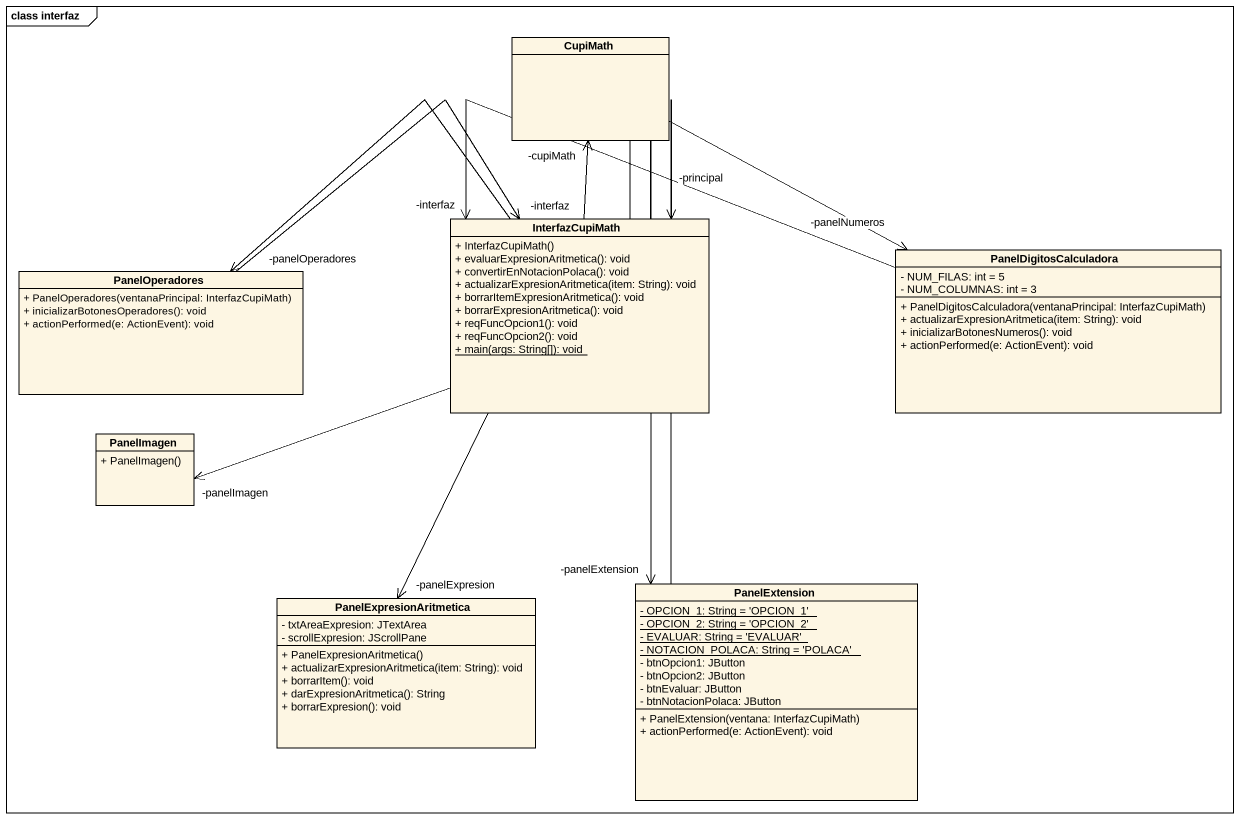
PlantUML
@startuml
mainframe class interfaz
hide circle
hide empty members
skinparam classAttributeIconSize 0
class CupiMath
class InterfazCupiMath {
  + InterfazCupiMath()
  + evaluarExpresionAritmetica(): void
  + convertirEnNotacionPolaca(): void
  + actualizarExpresionAritmetica(item: String): void
  + borrarItemExpresionAritmetica(): void
  + borrarExpresionAritmetica(): void
  + reqFuncOpcion1(): void
  + reqFuncOpcion2(): void
  {static} + main(args: String[]): void
}
class PanelDigitosCalculadora {
  - NUM_FILAS: int = 5
  - NUM_COLUMNAS: int = 3
  + PanelDigitosCalculadora(ventanaPrincipal: InterfazCupiMath)
  + actualizarExpresionAritmetica(item: String): void
  + inicializarBotonesNumeros(): void
  + actionPerformed(e: ActionEvent): void
}
class PanelOperadores {
  + PanelOperadores(ventanaPrincipal: InterfazCupiMath)
  + inicializarBotonesOperadores(): void
  + actionPerformed(e: ActionEvent): void
}
class PanelImagen {
  + PanelImagen()
}
class PanelExtension {
  {static} - OPCION_1: String = 'OPCION_1'
  {static} - OPCION_2: String = 'OPCION_2'
  {static} - EVALUAR: String = 'EVALUAR'
  {static} - NOTACION_POLACA: String = 'POLACA'
  - btnOpcion1: JButton
  - btnOpcion2: JButton
  - btnEvaluar: JButton
  - btnNotacionPolaca: JButton
  + PanelExtension(ventana: InterfazCupiMath)
  + actionPerformed(e: ActionEvent): void
}
class PanelExpresionAritmetica {
  - txtAreaExpresion: JTextArea
  - scrollExpresion: JScrollPane
  + PanelExpresionAritmetica()
  + actualizarExpresionAritmetica(item: String): void
  + borrarItem(): void
  + darExpresionAritmetica(): String
  + borrarExpresion(): void
}
InterfazCupiMath -up-> "-cupiMath" CupiMath
InterfazCupiMath -right-> "-panelNumeros" PanelDigitosCalculadora
InterfazCupiMath -left-> "-panelOperadores" PanelOperadores
InterfazCupiMath -left-> "-panelImagen" PanelImagen
InterfazCupiMath --> "-panelExtension" PanelExtension
InterfazCupiMath --> "-panelExpresion" PanelExpresionAritmetica
PanelDigitosCalculadora -left-> "-interfaz" InterfazCupiMath
PanelOperadores -right-> "-interfaz" InterfazCupiMath
PanelExtension -up-> "-principal" InterfazCupiMath
@enduml
